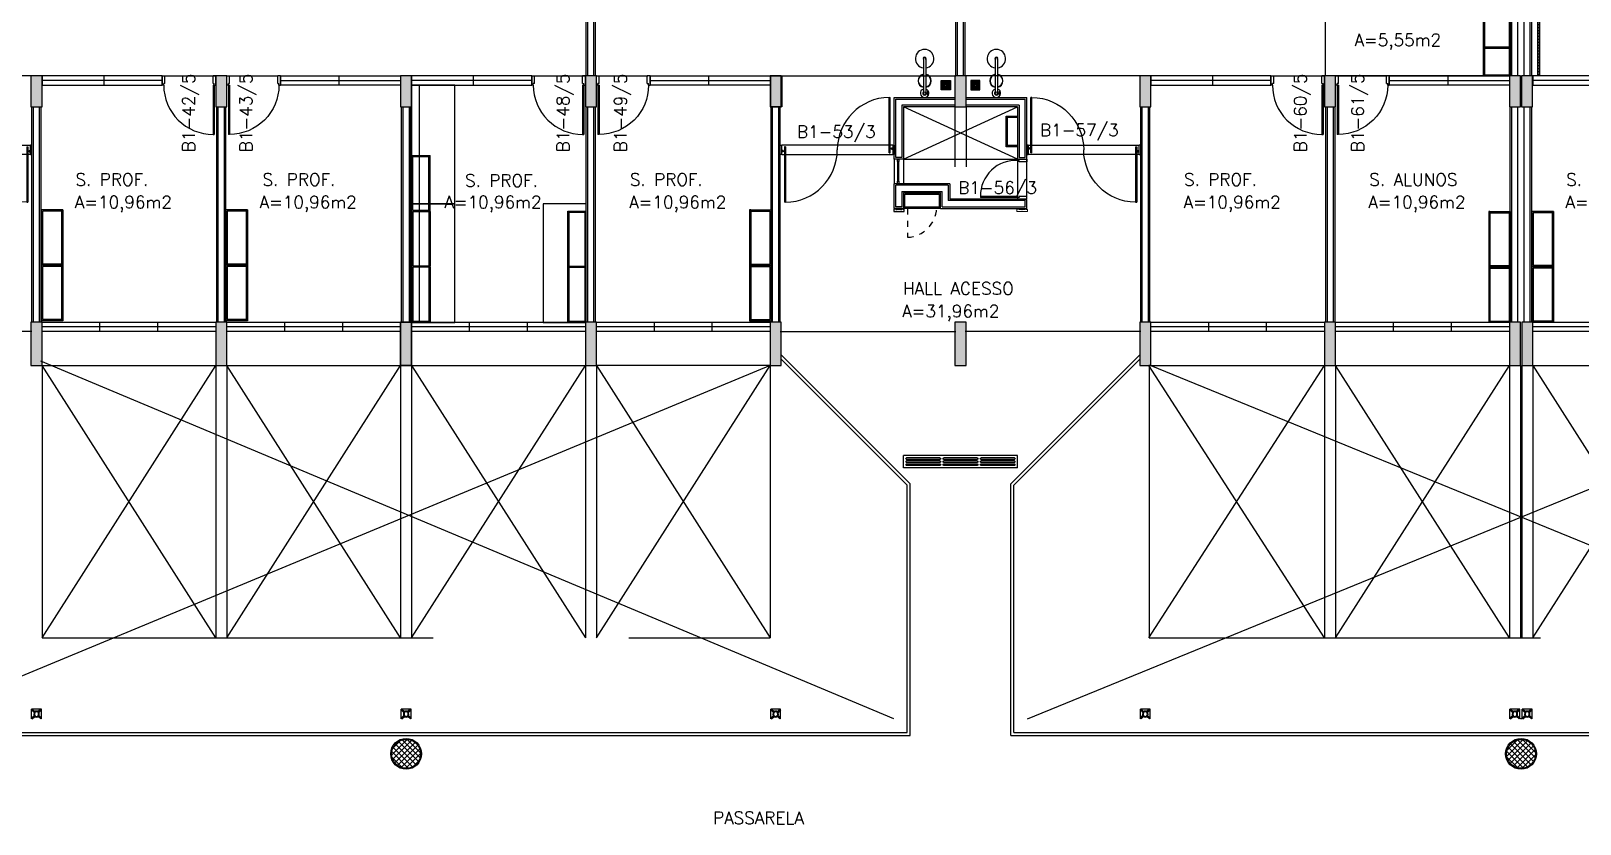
# Model space of a CAD drawing. Header units: inches. Extents: x -15 to 119, y -6 to 56.
# Drawn here: x 38.91 to 64.06, y 25.03 to 37.9 of the extents above; entities that cross this region are included whole.
import ezdxf

# ---------------------------------------------------------------- set-up
doc = ezdxf.new("R2010")
doc.units = ezdxf.units.IN
doc.header["$MEASUREMENT"] = 0
doc.header["$PDMODE"] = 1
doc.linetypes.add('HIDDEN', pattern=[9.525, 6.35, -3.175])
doc.linetypes.add('HIDDEN2', pattern=[4.7625, 3.175, -1.5875])
doc.layers.get('0').update_dxf_attribs({"linetype": 'CONTINUOUS'})
for name, color, linetype in [('A-WC', 2, 'CONTINUOUS'), ('ar-alv', 2, 'CONTINUOUS'), ('ar-armario180', 1, 'CONTINUOUS'), ('ar-armarioproj', 1, 'HIDDEN'), ('ar-castelo', 2, 'CONTINUOUS'), ('ar-corrimao', 2, 'CONTINUOUS'), ('ar-esq', 2, 'CONTINUOUS'), ('ar-estc', 3, 'CONTINUOUS'), ('ar-estc-b', 253, 'CONTINUOUS'), ('ar-grade-lab', 2, 'CONTINUOUS'), ('ar-grelha', 253, 'CONTINUOUS'), ('AR-LAY-OUT-EQUIPAMENTOS', 221, 'CONTINUOUS'), ('ar-porta', 1, 'CONTINUOUS'), ('ar-proj', 1, 'HIDDEN'), ('ar-ralo', 1, 'CONTINUOUS'), ('ar-reboco', 2, 'CONTINUOUS'), ('ar-shaft', 2, 'CONTINUOUS'), ('ar-tirante', 3, 'CONTINUOUS'), ('AR-VISTA', 2, 'CONTINUOUS'), ('ar-wc', 2, 'CONTINUOUS'), ('ar-xis', 1, 'CONTINUOUS'), ('armario piso-teto', 2, 'CONTINUOUS'), ('banc', 1, 'CONTINUOUS'), ('brs-proj', 1, 'HIDDEN'), ('cong', 7, 'CONTINUOUS'), ('DET-PIVO', 2, 'CONTINUOUS'), ('ENDEREÇO', 2, 'CONTINUOUS'), ('esq-01', 3, 'CONTINUOUS'), ('esq-02', 2, 'CONTINUOUS'), ('esq4', 1, 'CONTINUOUS'), ('estc-01', 3, 'CONTINUOUS'), ('h-estc', 8, 'CONTINUOUS'), ('lixeira', 1, 'CONTINUOUS'), ('proj', 1, 'HIDDEN'), ('PROJ-MARCO', 1, 'HIDDEN'), ('ptm', 2, 'CONTINUOUS'), ('ptm1', 1, 'CONTINUOUS'), ('ralo', 1, 'HIDDEN2'), ('shaft1', 2, 'CONTINUOUS')]:
    doc.layers.add(name, color=color, linetype=linetype)
doc.styles.add('UNB-100', font='simplex.shx', dxfattribs={"height": 0.2})

# ---------------------------------------------------------------- blocks, each defined once
blk = doc.blocks.new('plr01-01p')
at = {"layer": 'h-estc'}
blk.add_hatch(color=256, dxfattribs=at).paths.add_polyline_path([(0.09, 0.075), (-0.09, 0.075), (-0.09, -0.625), (0.09, -0.625)])
at = {"layer": 'cong'}
blk.add_point((0, 0), dxfattribs=at)
at = {"layer": 'estc-01'}
blk.add_lwpolyline([(-0.09, 0.075), (-0.09, -0.625), (0.09, -0.625), (0.09, 0.075)], close=True, dxfattribs=at)
blk = doc.blocks.new('plr02-01p')
at = {"layer": 'h-estc'}
blk.add_hatch(color=256, dxfattribs=at).paths.add_polyline_path([(0.09, 0.075), (-0.09, 0.075), (-0.09, -0.425), (0.09, -0.425)])
at = {"layer": 'estc-01'}
blk.add_lwpolyline([(-0.09, 0.075), (-0.09, -0.425), (0.09, -0.425), (0.09, 0.075)], close=True, dxfattribs=at)
blk = doc.blocks.new('esq15-01p')
at = {"layer": 'cong'}
blk.add_point((0, 0), dxfattribs=at)
at = {"layer": 'esq-01', "color": 1}
for p, q in [((2.91, 0), (0.09, 0)), ((1.03, -0.075), (1.03, 0.075)), ((1.97, -0.075), (1.97, 0.075))]:
    blk.add_line(p, q, dxfattribs=at)
at = {"layer": 'esq-02'}
blk.add_lwpolyline([(2.91, -0.075), (0.09, -0.075), (0.09, 0.075), (2.91, 0.075)], close=True, dxfattribs=at)
blk = doc.blocks.new('sh-01p')
at = {"layer": 'ar-alv'}
for p, q in [((-1.05, 0.05), (-0.09, 0.05)), ((-1.05, -0.9), (-1.05, 0.05)), ((0.09, 0.05), (1.05, 0.05)), ((1.05, -0.9), (1.05, 0.05)), ((-0.95, -0.05), (-0.95, -0.9)), ((-0.09, -0.05), (-0.95, -0.05)), ((0.95, -0.05), (0.09, -0.05)), ((0.95, -0.05), (0.95, -0.9)), ((-0.95, -0.9), (-1.05, -0.9)), ((0.95, -0.9), (1.05, -0.9)), ((-1.05, -1.7), (-1.05, -1.35)), ((-0.2, -1.35), (-1.05, -1.35)), ((-0.95, -1.45), (-0.3, -1.45)), ((-0.95, -1.45), (-0.95, -1.7)), ((-0.3, -1.7), (-0.3, -1.45)), ((-0.2, -1.35), (-0.2, -1.6)), ((-0.95, -1.7), (-1.05, -1.7)), ((-0.3, -1.7), (1.05, -1.7)), ((1.05, -1.6), (-0.2, -1.6)), ((1.05, -1.7), (1.05, -1.6))]:
    blk.add_line(p, q, dxfattribs=at)
at = {"layer": 'ar-proj'}
for p, q in [((0.925, -0.95), (0.925, -1.53)), ((1.075, -1.53), (1.075, -0.97))]:
    blk.add_line(p, q, dxfattribs=at)
at = {"layer": 'ar-proj', "ltscale": 0.01}
blk.add_line((-0.861, -1.725), (-0.861, -2.195), dxfattribs=at)
blk.add_arc((-0.882, -1.699), 0.496, 272.4338, 357.0427, dxfattribs=at)
at = {"layer": 'ar-reboco'}
for p, q in [((-1.075, 0.075), (-0.09, 0.075)), ((-1.075, -0.925), (-1.075, 0.075)), ((0.09, 0.075), (1.075, 0.075)), ((1.075, -0.925), (1.075, 0.075)), ((-0.09, -0.075), (-0.925, -0.075)), ((0.925, -0.075), (0.09, -0.075)), ((0.925, -0.075), (0.925, -0.925)), ((-0.925, -0.925), (-1.075, -0.925)), ((0.925, -0.925), (1.075, -0.925)), ((1.075, -1.575), (1.075, -0.925)), ((-1.075, -1.725), (-1.075, -1.325)), ((-0.175, -1.325), (-1.075, -1.325)), ((-0.925, -1.475), (-0.325, -1.475)), ((-0.925, -1.475), (-0.925, -1.725)), ((-0.325, -1.725), (-0.325, -1.475)), ((-0.175, -1.325), (-0.175, -1.575)), ((-0.925, -1.725), (-1.075, -1.725)), ((-0.325, -1.725), (1.075, -1.725)), ((1.075, -1.575), (-0.175, -1.575)), ((1.075, -1.725), (1.075, -1.588))]:
    blk.add_line(p, q, dxfattribs=at)
blk.add_lwpolyline([(-0.925, -0.075), (-0.925, -0.925)], dxfattribs=at)
at = {"layer": 'ar-xis'}
for p, q in [((-0.925, -0.925), (0.925, -0.075)), ((0.925, -0.925), (-0.925, -0.075))]:
    blk.add_line(p, q, dxfattribs=at)
at = {"layer": 'esq-01'}
for p, q in [((-1.05, -1.743), (-1.026, -1.743)), ((-0.975, -1.743), (-0.95, -1.743))]:
    blk.add_line(p, q, dxfattribs=at)
at = {"layer": 'esq-01', "lineweight": 15}
blk.add_line((-0.925, -1.714), (-0.925, -1.716), dxfattribs=at)
at = {"layer": 'esq-01', "flags": 128}
blk.add_lwpolyline([(-0.92, -1.778, 0.414214), (-0.915, -1.773), (-0.915, -1.743, 0.414214), (-0.92, -1.738), (-0.95, -1.738), (-0.95, -1.743), (-0.998, -1.743), (-0.998, -1.748), (-1.003, -1.748), (-1.003, -1.743), (-1.05, -1.743), (-1.05, -1.738), (-1.08, -1.738), (-1.08, -1.738, 0.414214), (-1.085, -1.743), (-1.085, -1.773, 0.414214), (-1.08, -1.778)], format="xyb", close=True, dxfattribs=at)
at = {"layer": 'esq-01', "lineweight": 15, "flags": 128}
for points in [[(-0.925, -1.655), (-0.925, -1.725), (-0.904, -1.725), (-0.904, -1.655)], [(-0.346, -1.655), (-0.346, -1.725), (-0.325, -1.725), (-0.325, -1.655)]]:
    blk.add_lwpolyline(points, close=True, dxfattribs=at)
blk.add_lwpolyline([(0.92, -1.778, -0.414214), (0.915, -1.773), (0.915, -1.743, -0.414214), (0.92, -1.738), (0.95, -1.738), (0.95, -1.743), (0.997, -1.743), (0.997, -1.748), (1.002, -1.748), (1.002, -1.743), (1.05, -1.743), (1.05, -1.738), (1.08, -1.738), (1.08, -1.738, -0.414214), (1.085, -1.743), (1.085, -1.773, -0.414214), (1.08, -1.778)], format="xyb", close=True, dxfattribs=at)
at = {"layer": 'esq4'}
for p, q in [((-1.075, -0.925), (-1.075, -1.325)), ((-0.925, -0.925), (-0.925, -1.325)), ((-0.95, -1.743), (-0.95, -1.725)), ((-0.925, -1.738), (-0.938, -1.738)), ((-0.936, -1.727), (-0.936, -1.736)), ((-0.936, -1.736), (-0.925, -1.736)), ((-0.925, -1.736), (-0.925, -1.738)), ((0.925, -1.736), (0.925, -1.738)), ((0.936, -1.736), (0.925, -1.736)), ((0.936, -1.727), (0.936, -1.736)), ((1.064, -1.727), (1.064, -1.736)), ((1.064, -1.736), (1.075, -1.736)), ((1.075, -1.736), (1.075, -1.738))]:
    blk.add_line(p, q, dxfattribs=at)
at = {"layer": 'esq4', "lineweight": 15, "ltscale": 0.0002}
for p, q in [((-1.025, -1.284), (-1.025, -0.961)), ((-1, -1.284), (-1, -0.961)), ((-0.863, -1.7), (-0.387, -1.7)), ((-0.863, -1.725), (-0.387, -1.725))]:
    blk.add_line(p, q, dxfattribs=at)
at = {"layer": 'esq4', "lineweight": 5}
for p, q in [((-0.925, -1.727), (-0.936, -1.727)), ((-0.925, -1.725), (-0.925, -1.727)), ((0.925, -1.725), (0.925, -1.727)), ((0.925, -1.727), (0.936, -1.727)), ((1.075, -1.727), (1.064, -1.727)), ((1.075, -1.725), (1.075, -1.727))]:
    blk.add_line(p, q, dxfattribs=at)
at = {"layer": 'esq4', "linetype": 'Continuous', "lineweight": 5}
for points in [[(-1.075, -1.738), (-1.05, -1.738), (-1.05, -1.725), (-1.075, -1.725), (-1.075, -1.727), (-1.064, -1.727), (-1.064, -1.736), (-1.075, -1.736)], [(1.075, -1.575), (1.062, -1.575), (1.062, -1.588), (1.075, -1.588), (1.075, -1.586), (1.064, -1.586), (1.064, -1.577), (1.075, -1.577)]]:
    blk.add_lwpolyline(points, close=True, dxfattribs=at)
at = {"layer": 'ptm'}
for p, q in [((0.925, -1.53), (0.325, -1.53)), ((0.325, -1.53), (0.325, -1.55)), ((0.925, -1.55), (0.325, -1.55)), ((0.925, -1.53), (0.925, -1.55))]:
    blk.add_line(p, q, dxfattribs=at)
for points in [[(0.925, -0.925), (1.075, -0.925), (1.075, -0.97), (0.95, -0.97), (0.95, -0.95), (0.925, -0.95), (0.925, -0.925)], [(0.925, -1.575), (1.075, -1.575), (1.075, -1.53), (0.95, -1.53), (0.95, -1.55), (0.925, -1.55), (0.925, -1.575)]]:
    blk.add_lwpolyline(points, dxfattribs=at)
at = {"layer": 'ptm1'}
blk.add_arc((0.894, -1.517), 0.569, 85.5635, 181.3143, dxfattribs=at)
at = {"layer": 'shaft1'}
for p, q in [((0.743, -0.724), (0.743, -0.226)), ((0.743, -0.226), (0.925, -0.226)), ((0.743, -0.247), (0.925, -0.247)), ((0.763, -0.705), (0.763, -0.247)), ((0.926, -0.705), (0.743, -0.705)), ((0.925, -0.726), (0.743, -0.726)), ((-1.012, -0.966), (-1.012, -1.284)), ((-0.925, -0.925), (0.925, -0.925)), ((-0.904, -1.658), (-0.904, -1.495)), ((-0.896, -1.495), (-0.346, -1.495)), ((-0.346, -1.495), (-0.346, -1.657)), ((-0.387, -1.712), (-0.863, -1.712))]:
    blk.add_line(p, q, dxfattribs=at)
for points in [[(-1.025, -0.925), (-1, -0.925), (-1, -0.966), (-1.025, -0.966)], [(-1.025, -1.284), (-1, -1.284), (-1, -1.325), (-1.025, -1.325)], [(-0.863, -1.7), (-0.863, -1.725), (-0.904, -1.725), (-0.904, -1.7)], [(-0.346, -1.7), (-0.346, -1.725), (-0.387, -1.725), (-0.387, -1.7)]]:
    blk.add_lwpolyline(points, close=True, dxfattribs=at)
blk = doc.blocks.new('pm-80-01p')
at = {"layer": 'cong'}
blk.add_point((0, 0), dxfattribs=at)
at = {"layer": 'ptm'}
for p, q in [((0.105, 0.075), (0.105, 0.875)), ((0.125, 0.875), (0.105, 0.875)), ((0.125, 0.075), (0.125, 0.875)), ((0.105, 0.075), (0.08, 0.075)), ((0.08, 0.075), (0.08, -0.075)), ((0.125, 0.075), (0.105, 0.075)), ((0.105, 0.075), (0.105, 0.05)), ((0.125, 0.05), (0.105, 0.05)), ((0.125, 0.05), (0.125, -0.075)), ((0.905, 0.05), (0.905, -0.075)), ((0.905, 0.05), (0.925, 0.05)), ((0.925, 0.075), (0.95, 0.075)), ((0.925, 0.075), (0.925, 0.05)), ((0.95, 0.075), (0.95, -0.075)), ((0.08, -0.075), (0.125, -0.075)), ((0.95, -0.075), (0.905, -0.075))]:
    blk.add_line(p, q, dxfattribs=at)
at = {"layer": 'ptm', "color": 1}
blk.add_arc((0.125, 0.075), 0.8, 360, 90, dxfattribs=at)
blk = doc.blocks.new('esq17-01p')
at = {"layer": 'cong'}
blk.add_point((-0.015, 0), dxfattribs=at)
at = {"layer": 'esq-01', "color": 1}
for p, q in [((2.025, 0), (0.075, 0)), ((1.075, 0.075), (1.075, -0.075))]:
    blk.add_line(p, q, dxfattribs=at)
at = {"layer": 'esq-01'}
blk.add_line((2.025, 0.075), (2.025, -0.075), dxfattribs=at)
at = {"layer": 'esq-02'}
blk.add_lwpolyline([(2.025, 0.075), (0.075, 0.075), (0.075, -0.075), (2.025, -0.075)], close=True, dxfattribs=at)
at = {"rotation": 180}
blk.add_blockref('pm-80-01p', (2.975, 0), dxfattribs=at)
blk = doc.blocks.new('pm-dp90-01p')
at = {"layer": 'cong'}
blk.add_point((0, 0), dxfattribs=at)
at = {"layer": 'DET-PIVO'}
for centre in [(-0.85, 0), (0.85, 0)]:
    blk.add_circle(centre, 0.005, dxfattribs=at)
at = {"layer": 'PROJ-MARCO', "linetype": 'Continuous'}
for p, q in [((0.9, 0.075), (-0.9, 0.075)), ((-0.9, -0.075), (0.9, -0.075))]:
    blk.add_line(p, q, dxfattribs=at)
at = {"layer": 'ptm'}
for p, q in [((0.84, -0.05), (0.84, 0.85)), ((0.84, 0.85), (0.86, 0.85)), ((0.86, -0.05), (0.86, 0.85)), ((-0.925, -0.075), (-0.925, 0.075)), ((-0.925, 0.075), (-0.9, 0.075)), ((-0.9, -0.075), (-0.9, 0.075)), ((-0.86, 0.05), (-0.86, -0.85)), ((-0.84, 0.05), (-0.86, 0.05)), ((-0.84, 0.05), (-0.84, -0.85)), ((0.88, 0.03), (0.9, 0.03)), ((0.88, 0.01), (0.88, 0.03)), ((0.88, 0.01), (0.9, 0.01)), ((0.9, 0.075), (0.925, 0.075)), ((0.9, 0.075), (0.9, -0.075)), ((0.925, 0.075), (0.925, -0.075)), ((-0.9, -0.075), (-0.925, -0.075)), ((-0.88, -0.01), (-0.9, -0.01)), ((-0.88, -0.03), (-0.9, -0.03)), ((-0.88, -0.01), (-0.88, -0.03)), ((0.84, -0.05), (0.86, -0.05)), ((0.925, -0.075), (0.9, -0.075)), ((-0.84, -0.85), (-0.86, -0.85))]:
    blk.add_line(p, q, dxfattribs=at)
at = {"layer": 'ptm', "color": 1}
for centre, start, end in [((0.85, 0), 90.6743, 180), ((-0.85, 0), 270.6743, 0)]:
    blk.add_arc(centre, 0.85, start, end, dxfattribs=at)
blk = doc.blocks.new('bnc-31p')
at = {"layer": 'banc'}
blk.add_lwpolyline([(-0.9625, 0), (0.9625, 0), (0.9625, 0.7), (-0.9625, 0.7)], close=True, dxfattribs=at)
at = {"layer": 'cong'}
blk.add_point((0, 0), dxfattribs=at)
blk = doc.blocks.new('mob-ar4')
at = {"layer": 'armario piso-teto'}
for p, q in [((-0.47, 0.3), (0.43, 0.3)), ((-0.47, 0.28), (-0.47, 0.3)), ((-0.47, 0.3), (-0.47, 0.28)), ((-0.47, 0.28), (-0.47, -0.05)), ((-0.45, 0.28), (-0.47, 0.28)), ((-0.46, 0.28), (0.41, 0.28)), ((-0.45, 0.28), (-0.45, -0.03)), ((-0.02, 0.3), (-0.02, 0.28)), ((0.41, 0.28), (0.41, -0.03)), ((0.41, 0.28), (0.43, 0.28)), ((0.43, 0.3), (0.43, 0.28)), ((0.43, 0.28), (0.43, -0.05)), ((-0.47, -0.05), (0.43, -0.05)), ((-0.45, -0.03), (0.41, -0.03))]:
    blk.add_line(p, q, dxfattribs=at)
at = {"layer": 'cong'}
blk.add_point((0, -0.05), dxfattribs=at)
blk = doc.blocks.new('mob-ar2')
at = {"layer": 'ar-armarioproj'}
for p, q in [((-0.9025, 0.3), (-0.9025, 0)), ((-0.0025, 0.3), (-0.9025, 0.3)), ((-0.8825, 0.28), (-0.9025, 0.28)), ((-0.01, 0.28), (-0.8925, 0.28)), ((-0.8825, 0.28), (-0.8825, 0.02)), ((-0.4525, 0.28), (-0.4525, 0.3)), ((-0.01, 0.28), (-0.01, 0.02)), ((-0.01, 0.28), (0.01, 0.28)), ((-0.0025, 0.28), (-0.0025, 0.3)), ((0.9025, 0.3), (0.0025, 0.3)), ((0.0025, 0.28), (0.0025, 0.3)), ((0.01, 0.28), (0.01, 0.02)), ((0.8925, 0.28), (0.01, 0.28)), ((0.4525, 0.28), (0.4525, 0.3)), ((0.8825, 0.28), (0.8825, 0.02)), ((0.8825, 0.28), (0.9025, 0.28)), ((0.9025, 0.28), (0.9025, 0.3)), ((0.9025, 0.28), (0.9025, 0)), ((-0.01, 0.02), (-0.8825, 0.02)), ((0.01, 0), (-0.01, 0)), ((0.8825, 0.02), (0.01, 0.02)), ((-0.01, 0), (-0.9025, 0)), ((0.8825, 0), (0.01, 0)), ((0.9025, 0), (0.8825, 0))]:
    blk.add_line(p, q, dxfattribs=at)
at = {"layer": 'cong'}
blk.add_point((0, 0), dxfattribs=at)
blk = doc.blocks.new('mob-ar3')
at = {"layer": 'ar-armarioproj'}
for p, q in [((-1.3825, 0), (-1.3825, 0.3)), ((-0.49, 0.3), (-1.3825, 0.3)), ((-1.3825, 0.28), (-1.3825, 0.3)), ((-1.3825, 0.28), (-1.3825, 0.3)), ((-0.48, 0.28), (-1.3825, 0.28)), ((-1.3625, 0.02), (-1.3625, 0.28)), ((-0.9325, 0.28), (-0.9325, 0.3)), ((-0.49, 0.3), (-0.4825, 0.3)), ((-0.49, 0.28), (-0.49, 0.02)), ((-0.4825, 0.28), (-0.4825, 0.3)), ((0.425, 0.28), (-0.48, 0.28)), ((-0.4775, 0.3), (-0.47, 0.3)), ((-0.4775, 0.28), (-0.4775, 0.3)), ((0.415, 0.3), (-0.47, 0.3)), ((-0.47, 0.28), (-0.47, 0.02)), ((-0.0275, 0.28), (-0.0275, 0.3)), ((0.415, 0.3), (0.4225, 0.3)), ((0.415, 0.02), (0.415, 0.28)), ((0.4225, 0.28), (0.4225, 0.3)), ((0.425, 0.28), (1.3275, 0.28)), ((0.4275, 0.28), (0.4275, 0.3)), ((0.4275, 0.3), (0.435, 0.3)), ((0.435, 0.3), (1.3075, 0.3)), ((0.435, 0.02), (0.435, 0.28)), ((0.8775, 0.28), (0.8775, 0.3)), ((1.3075, 0.3), (1.3275, 0.3)), ((1.3075, 0.02), (1.3075, 0.28)), ((1.3275, 0), (1.3275, 0.3)), ((-0.49, 0.02), (-1.3625, 0.02)), ((0.415, 0.02), (-0.47, 0.02)), ((0.435, 0.02), (1.3075, 0.02)), ((1.3275, 0), (-1.3825, 0))]:
    blk.add_line(p, q, dxfattribs=at)
at = {"layer": 'cong'}
blk.add_point((-0.025, 0), dxfattribs=at)
blk = doc.blocks.new('mob-ar5')
at = {"layer": 'armario piso-teto'}
for p, q in [((-0.48, 0.44), (0.44, 0.44)), ((-0.48, 0.42), (-0.48, 0.44)), ((-0.48, 0.44), (-0.48, 0.42)), ((-0.48, 0.42), (-0.48, 0)), ((-0.46, 0.42), (-0.48, 0.42)), ((-0.47, 0.42), (-0.03, 0.42)), ((-0.46, 0.42), (-0.46, 0.02)), ((-0.03, 0.44), (-0.03, 0.02)), ((-0.03, 0.44), (-0.03, 0.42)), ((-0.01, 0.44), (-0.01, 0.42)), ((-0.01, 0.44), (-0.01, 0.02)), ((-0.01, 0.42), (0.42, 0.42)), ((0.42, 0.42), (0.42, 0.02)), ((0.42, 0.42), (0.44, 0.42)), ((0.44, 0.44), (0.44, 0)), ((-0.48, 0), (0.44, 0)), ((-0.46, 0.02), (-0.03, 0.02)), ((-0.01, 0.02), (0.42, 0.02))]:
    blk.add_line(p, q, dxfattribs=at)
at = {"layer": 'cong'}
blk.add_point((0, 0), dxfattribs=at)
blk = doc.blocks.new('ralo-15cm')
at = {"layer": 'ralo'}
h = blk.add_hatch(dxfattribs=at)
h.set_pattern_fill('DOTS', color=256, scale=0.005, style=0)
h.set_pattern_definition([(0, (-210.436618, -163.386024), (0.00396875, 0.0079375), [0, -0.0079375])])
h.paths.add_polyline_path([(0.07, 0.064, 0.109147), (0.065, 0.07), (0.044, 0.07, 0.234403), (0.037, 0.056, 0.031938), (0.037, 0.054, -0.085518), (0.053, 0.038, 0.304982), (0.07, 0.048)])
h.paths.add_polyline_path([(-0.047, 0.07), (-0.065, 0.07, 0.101422), (-0.07, 0.065), (-0.07, 0.047, 0.322568), (-0.052, 0.04, -0.06492), (-0.04, 0.051, 0.065904), (-0.039, 0.056, 0.253091)])
h.paths.add_polyline_path([(-0.054, -0.037, 0.248259), (-0.07, -0.043), (-0.07, -0.068, 0.039546), (-0.068, -0.07), (-0.044, -0.07, 0.224729), (-0.037, -0.055, 0.030017), (-0.037, -0.053, -0.089405)])
h.paths.add_polyline_path([(0.07, -0.042, 0.270307), (0.052, -0.039, -0.063767), (0.041, -0.051, 0.073161), (0.04, -0.056, 0.228135), (0.047, -0.07), (0.069, -0.07, 0.013274), (0.07, -0.069)])
at = {"layer": 'cong'}
blk.add_point((0, 0), dxfattribs=at)
at = {"layer": 'ralo'}
for p, q in [((-0.062, 0.002), (-0.065, 0.002)), ((-0.047, 0.002), (-0.059, 0.002)), ((-0.055, 0.029), (-0.058, 0.03)), ((-0.052, 0.033), (-0.055, 0.035)), ((-0.042, 0.021), (-0.053, 0.027)), ((-0.039, 0.026), (-0.05, 0.032)), ((-0.027, 0.002), (-0.044, 0.002)), ((-0.024, 0.011), (-0.04, 0.02)), ((-0.022, 0.015), (-0.037, 0.024)), ((-0.033, 0.052), (-0.035, 0.055)), ((-0.015, 0.022), (-0.032, 0.05)), ((-0.029, 0.055), (-0.03, 0.058)), ((-0.011, 0.024), (-0.027, 0.053)), ((-0.009, 0.002), (-0.024, 0.002)), ((-0.009, 0.002), (-0.022, 0.01)), ((-0.007, 0.007), (-0.02, 0.014)), ((-0.007, 0.007), (-0.014, 0.02)), ((-0.003, 0.009), (-0.01, 0.022)), ((-0.003, 0.062), (-0.003, 0.065)), ((-0.003, 0.027), (-0.003, 0.059)), ((-0.003, 0.009), (-0.003, 0.024)), ((0.002, 0.062), (0.002, 0.065)), ((0.002, 0.027), (0.002, 0.059)), ((0.002, 0.009), (0.002, 0.024)), ((0.002, 0.009), (0.01, 0.022)), ((0.007, 0.007), (0.014, 0.02)), ((0.007, 0.007), (0.02, 0.014)), ((0.009, 0.002), (0.022, 0.01)), ((0.009, 0.002), (0.024, 0.002)), ((0.011, 0.024), (0.027, 0.053)), ((0.015, 0.022), (0.032, 0.05)), ((0.022, 0.015), (0.05, 0.032)), ((0.024, 0.011), (0.053, 0.027)), ((0.027, 0.002), (0.044, 0.002)), ((0.029, 0.055), (0.03, 0.058)), ((0.033, 0.052), (0.035, 0.055)), ((0.047, 0.002), (0.059, 0.002)), ((0.052, 0.033), (0.055, 0.035)), ((0.055, 0.029), (0.058, 0.03)), ((0.062, 0.002), (0.065, 0.002)), ((-0.062, -0.003), (-0.065, -0.003)), ((-0.047, -0.003), (-0.059, -0.003)), ((-0.055, -0.029), (-0.058, -0.03)), ((-0.052, -0.033), (-0.055, -0.035)), ((-0.042, -0.021), (-0.053, -0.027)), ((-0.039, -0.026), (-0.05, -0.032)), ((-0.027, -0.003), (-0.044, -0.003)), ((-0.024, -0.011), (-0.04, -0.02)), ((-0.022, -0.015), (-0.037, -0.024)), ((-0.033, -0.052), (-0.035, -0.055)), ((-0.026, -0.039), (-0.032, -0.05)), ((-0.029, -0.055), (-0.03, -0.058)), ((-0.021, -0.042), (-0.027, -0.053)), ((-0.009, -0.003), (-0.024, -0.003)), ((-0.015, -0.022), (-0.024, -0.037)), ((-0.009, -0.003), (-0.022, -0.01)), ((-0.007, -0.007), (-0.02, -0.014)), ((-0.011, -0.024), (-0.02, -0.04)), ((-0.007, -0.007), (-0.014, -0.02)), ((-0.003, -0.009), (-0.01, -0.022)), ((-0.003, -0.009), (-0.003, -0.024)), ((-0.003, -0.027), (-0.003, -0.044)), ((-0.003, -0.047), (-0.003, -0.059)), ((-0.003, -0.062), (-0.003, -0.065)), ((0.002, -0.009), (0.002, -0.024)), ((0.002, -0.009), (0.01, -0.022)), ((0.002, -0.027), (0.002, -0.044)), ((0.002, -0.047), (0.002, -0.059)), ((0.002, -0.062), (0.002, -0.065)), ((0.007, -0.007), (0.02, -0.014)), ((0.007, -0.007), (0.014, -0.02)), ((0.009, -0.003), (0.024, -0.003)), ((0.009, -0.003), (0.022, -0.01)), ((0.011, -0.024), (0.02, -0.04)), ((0.015, -0.022), (0.024, -0.037)), ((0.021, -0.042), (0.027, -0.053)), ((0.022, -0.015), (0.037, -0.024)), ((0.024, -0.011), (0.04, -0.02)), ((0.026, -0.039), (0.032, -0.05)), ((0.027, -0.003), (0.044, -0.003)), ((0.029, -0.055), (0.03, -0.058)), ((0.033, -0.052), (0.035, -0.055)), ((0.039, -0.026), (0.05, -0.032)), ((0.042, -0.021), (0.053, -0.027)), ((0.047, -0.003), (0.059, -0.003)), ((0.052, -0.033), (0.055, -0.035)), ((0.055, -0.029), (0.058, -0.03)), ((0.062, -0.003), (0.065, -0.003))]:
    blk.add_line(p, q, dxfattribs=at)
for points in [[(-0.075, -0.075), (0.075, -0.075), (0.075, 0.075), (-0.075, 0.075)], [(-0.07, -0.07), (0.07, -0.07), (0.07, 0.07), (-0.07, 0.07)]]:
    blk.add_lwpolyline(points, close=True, dxfattribs=at)
blk.add_circle((0, 0), 0.065, dxfattribs=at)
for radius, start, end in [(0.0617, 152.3206, 177.6794), (0.0592, 152.4186, 177.5814), (0.0617, 122.3206, 147.6794), (0.0592, 122.4186, 147.5814), (0.0468, 153.0651, 176.9349), (0.0443, 153.2384, 176.7616), (0.0468, 123.0651, 146.9349), (0.0443, 123.2384, 146.7616), (0.0617, 92.3206, 117.6794), (0.0592, 92.4186, 117.5814), (0.0268, 155.3615, 174.6385), (0.0243, 155.916, 174.084), (0.0268, 125.3615, 144.6385), (0.0468, 93.0651, 116.9349), (0.0443, 93.2384, 116.7616), (0.0243, 125.916, 144.084), (0.0268, 95.3615, 114.6385), (0.0243, 95.916, 114.084), (0.0617, 62.3206, 87.6794), (0.0592, 62.4186, 87.5814), (0.0468, 63.0651, 86.9349), (0.0443, 63.2384, 86.7616), (0.0268, 65.3615, 84.6385), (0.0243, 65.916, 84.084), (0.0243, 35.916, 54.084), (0.0268, 35.3615, 54.6385), (0.0243, 5.916, 24.084), (0.0443, 33.2384, 56.7616), (0.0268, 5.3615, 24.6385), (0.0468, 33.0651, 56.9349), (0.0592, 32.4186, 57.5814), (0.0617, 32.3206, 57.6794), (0.0443, 3.2384, 26.7616), (0.0468, 3.0651, 26.9349), (0.0592, 2.4186, 27.5814), (0.0617, 2.3206, 27.6794), (0.0617, 182.3206, 207.6794), (0.0592, 182.4186, 207.5814), (0.0617, 212.3206, 237.6794), (0.0592, 212.4186, 237.5814), (0.0468, 183.0651, 206.9349), (0.0443, 183.2384, 206.7616), (0.0468, 213.0651, 236.9349), (0.0443, 213.2384, 236.7616), (0.0617, 242.3206, 267.6794), (0.0268, 185.3615, 204.6385), (0.0592, 242.4186, 267.5814), (0.0243, 185.916, 204.084), (0.0268, 215.3615, 234.6385), (0.0468, 243.0651, 266.9349), (0.0243, 215.916, 234.084), (0.0443, 243.2384, 266.7616), (0.0268, 245.3615, 264.6385), (0.0243, 245.916, 264.084), (0.0243, 275.916, 294.084), (0.0268, 275.3615, 294.6385), (0.0443, 273.2384, 296.7616), (0.0468, 273.0651, 296.9349), (0.0592, 272.4186, 297.5814), (0.0617, 272.3206, 297.6794), (0.0243, 305.916, 324.084), (0.0268, 305.3615, 324.6385), (0.0243, 335.916, 354.084), (0.0268, 335.3615, 354.6385), (0.0443, 303.2384, 326.7616), (0.0468, 303.0651, 326.9349), (0.0592, 302.4186, 327.5814), (0.0617, 302.3206, 327.6794), (0.0443, 333.2384, 356.7616), (0.0468, 333.0651, 356.9349), (0.0592, 332.4186, 357.5814), (0.0617, 332.3206, 357.6794)]:
    blk.add_arc((0, 0), radius, start, end, dxfattribs=at)
blk = doc.blocks.new('GRELHA-PLANTA')
at = {"layer": 'ar-grelha', "color": 1}
for p, q in [((1.85, 0.2), (0, 0.2)), ((0, 0.2), (0, 0)), ((1.85, 0), (0, 0)), ((0.591, 0.163), (0.05, 0.163)), ((0.591, 0.138), (0.05, 0.138)), ((0.591, 0.112), (0.05, 0.112)), ((0.591, 0.087), (0.05, 0.087)), ((0.591, 0.062), (0.05, 0.062)), ((0.591, 0.037), (0.05, 0.037)), ((1.196, 0.163), (0.654, 0.163)), ((1.196, 0.138), (0.654, 0.138)), ((1.196, 0.112), (0.654, 0.112)), ((1.196, 0.087), (0.654, 0.087)), ((1.196, 0.062), (0.654, 0.062)), ((1.196, 0.037), (0.654, 0.037)), ((1.8, 0.163), (1.258, 0.163)), ((1.8, 0.138), (1.258, 0.138)), ((1.8, 0.112), (1.258, 0.112)), ((1.8, 0.087), (1.258, 0.087)), ((1.8, 0.062), (1.258, 0.062)), ((1.8, 0.037), (1.258, 0.037)), ((1.85, 0.2), (1.85, 0))]:
    blk.add_line(p, q, dxfattribs=at)
for centre, start, end in [((0.05, 0.15), 90, 270), ((0.05, 0.1), 90, 270), ((0.05, 0.05), 90, 270), ((0.591, 0.15), 270, 90), ((0.591, 0.1), 270, 90), ((0.591, 0.05), 270, 90), ((0.654, 0.15), 90, 270), ((0.654, 0.1), 90, 270), ((0.654, 0.05), 90, 270), ((1.196, 0.15), 270, 90), ((1.196, 0.1), 270, 90), ((1.196, 0.05), 270, 90), ((1.258, 0.15), 90, 270), ((1.258, 0.1), 90, 270), ((1.258, 0.05), 90, 270), ((1.8, 0.15), 270, 90), ((1.8, 0.1), 270, 90), ((1.8, 0.05), 270, 90)]:
    blk.add_arc(centre, 0.0125, start, end, dxfattribs=at)
blk = doc.blocks.new('BOX')
at = {"color": 2}
for p, q in [((-0.057, -0.14), (-0.057, -0.2)), ((-0.053, -0.14), (-0.053, -0.2)), ((-0.03, -0.165), (-0.053, -0.165)), ((-0.03, -0.175), (-0.053, -0.175))]:
    blk.add_line(p, q, dxfattribs=at)
at = {"color": 3}
for p, q in [((-0.02, -0.73), (-0.02, -0.192)), ((0.02, -0.73), (0.02, -0.192))]:
    blk.add_line(p, q, dxfattribs=at)
at = {"color": 2}
blk.add_circle((0, -0.17), 0.02, dxfattribs=at)
at = {"color": 1}
for centre, radius, start, end in [((0, -0.17), 0.0699, 286.6348, 253.3652), ((0, -0.371), 0.107, 100.7532, 259.2468), ((0, -0.371), 0.103, 100.7532, 259.2468), ((0, -0.371), 0.103, 280.7532, 79.2468), ((0, -0.371), 0.107, 280.7532, 79.2468)]:
    blk.add_arc(centre, radius, start, end, dxfattribs=at)
at = {"color": 2}
for centre, radius, start, end in [((-0.055, -0.14), 0.002, 0, 180), ((-0.055, -0.2), 0.002, 180, 0), ((0, -0.73), 0.15, 97.6623, 82.3377), ((0, -0.73), 0.025, 143.1301, 36.8699), ((0, -0.73), 0.02, 180, 0)]:
    blk.add_arc(centre, radius, start, end, dxfattribs=at)
at = {"color": 3}
blk.add_arc((0, -0.17), 0.03, 311.8103, 228.1897, dxfattribs=at)
blk = doc.blocks.new('chuvemerg-p')
at = {"layer": 'A-WC', "xscale": 4.000000000000012, "yscale": 4.000000000000012, "zscale": 4.000000000000012, "rotation": 315.0000000000003}
blk.add_blockref('BOX', (0, 0), dxfattribs=at)
blk = doc.blocks.new('chuveiro-emerg')
at = {"layer": 'AR-LAY-OUT-EQUIPAMENTOS', "xscale": 0.250000000000002, "yscale": 0.250000000000002, "zscale": 0.250000000000002, "rotation": 134.9999999999999}
blk.add_blockref('chuvemerg-p', (-0.1, -0.0075), dxfattribs=at)

msp = doc.modelspace()

# ---------------------------------------------------------------- hatches: boundary and pattern name
at = {"layer": 'ar-grade-lab'}
h = msp.add_hatch(dxfattribs=at)
h.set_pattern_fill('LINE', color=256, scale=0.015, style=0)
h.set_pattern_definition([(0, (75.11, 47.725), (0, 0.047625), [])])
h.paths.add_polyline_path([(63.405, 39.1), (63.375, 39.1), (63.375, 38.1), (63.405, 38.1)])
h.paths.add_polyline_path([(63.405, 38.1), (63.375, 38.1), (63.375, 37.175), (63.405, 37.175)])
h.paths.add_polyline_path([(63.289, 38.248), (64.046, 38.248), (64.046, 38.548), (63.289, 38.548)], flags=9)
at = {"layer": 'lixeira'}
h = msp.add_hatch(dxfattribs=at)
h.set_pattern_fill('ANSI37', color=8, scale=0.02, style=0)
h.set_pattern_definition([(315, (43.49, 49.125), (-0.04490128, -0.04490128), []), (225, (43.49, 49.125), (-0.04490128, 0.04490128), [])])
h.paths.add_polyline_path([(45, 25.934), (45, 26.404, -0.414214), (45.235, 26.169, -0.414214)])
h.paths.add_polyline_path([(45, 25.934, -0.414214), (44.765, 26.169, -0.414214), (45, 26.404)])
h = msp.add_hatch(dxfattribs=at)
h.set_pattern_fill('ANSI37', color=8, scale=0.02, style=0)
h.set_pattern_definition([(45, (74.67, 1.745), (-0.04490128, 0.04490128), []), (135, (74.67, 1.745), (-0.04490128, -0.04490128), [])])
h.paths.add_polyline_path([(63.1, 25.934), (63.1, 26.404, -0.414214), (63.335, 26.169, -0.414214)])
h.paths.add_polyline_path([(63.1, 25.934, -0.414214), (62.865, 26.169, -0.414214), (63.1, 26.404)])

# ---------------------------------------------------------------- linework, layer by layer
msp.add_line((63.11, 26.735), (63.09, 26.735))
at = {"layer": 'ar-alv'}
for p, q in [((47.95, 37.171), (47.95, 47.025)), ((48.05, 37.171), (48.05, 47.025)), ((53.95, 37.175), (53.95, 47.025)), ((54.05, 37.175), (54.05, 47.025)), ((63.05, 37.175), (63.05, 47.025)), ((63.15, 37.175), (63.15, 47.025)), ((63.25, 37.175), (63.25, 47.025)), ((62.95, 37.175), (62.95, 39.05)), ((38.95, 33.175), (38.95, 36.675)), ((39.05, 33.175), (39.05, 36.675)), ((41.95, 33.175), (41.95, 36.675)), ((42.05, 33.175), (42.05, 36.675)), ((44.947, 36.675), (44.947, 33.175)), ((45.047, 36.675), (45.047, 33.175)), ((47.95, 33.175), (47.95, 36.675)), ((48.05, 33.175), (48.05, 36.675)), ((50.95, 33.175), (50.95, 36.675)), ((51.05, 33.175), (51.05, 36.675)), ((56.95, 33.175), (56.95, 36.675)), ((57.05, 33.175), (57.05, 36.675)), ((59.95, 36.675), (59.95, 33.175)), ((60.05, 36.675), (60.05, 33.175)), ((62.95, 33.175), (62.95, 36.675)), ((63.05, 33.175), (63.05, 36.675)), ((63.15, 33.175), (63.15, 36.675)), ((63.25, 33.175), (63.25, 36.675))]:
    msp.add_line(p, q, dxfattribs=at)
at = {"layer": 'ar-castelo'}
for points in [[(63.375, 37.175), (63.275, 37.175), (63.275, 40.025), (63.375, 40.025)], [(45.09, 37.025), (45.21, 37.025), (45.21, 33.175), (45.09, 33.175)]]:
    msp.add_lwpolyline(points, close=True, dxfattribs=at)
at = {"layer": 'ar-corrimao'}
for p, q in [((53.185, 30.552), (51.09, 32.647)), ((53.135, 30.531), (51.09, 32.576)), ((54.815, 30.552), (56.91, 32.647)), ((54.865, 30.531), (56.91, 32.576)), ((53.135, 26.515), (53.135, 30.531)), ((53.185, 26.465), (53.185, 30.552)), ((54.815, 26.465), (54.815, 30.552)), ((54.865, 26.515), (54.865, 30.531)), ((36.815, 26.465), (53.185, 26.465)), ((36.865, 26.515), (53.135, 26.515)), ((54.815, 26.465), (71.385, 26.465)), ((54.865, 26.515), (71.335, 26.515))]:
    msp.add_line(p, q, dxfattribs=at)
at = {"layer": 'ar-estc-b'}
for p, q in [((53.91, 36.675), (53.91, 35.7)), ((54.09, 36.675), (54.09, 35.7))]:
    msp.add_line(p, q, dxfattribs=at)
at = {"layer": 'ar-grade-lab'}
for p, q in [((63.375, 37.175), (63.375, 40.025)), ((63.405, 37.175), (63.405, 40.025))]:
    msp.add_line(p, q, dxfattribs=at)
at = {"layer": 'ar-proj', "ltscale": 0.65}
for p, q in [((38.925, 37.175), (36.075, 37.175)), ((51.075, 37.175), (53.925, 37.175)), ((56.925, 37.175), (54.075, 37.175)), ((38.925, 33.025), (36.075, 33.025)), ((51.075, 33.025), (53.925, 33.025)), ((56.925, 33.025), (54.075, 33.025))]:
    msp.add_line(p, q, dxfattribs=at)
at = {"layer": 'ar-proj'}
for p, q in [((41.075, 37.175), (41.91, 37.175)), ((42.09, 37.175), (42.925, 37.175)), ((47.075, 37.175), (47.91, 37.175)), ((48.09, 37.175), (48.925, 37.175)), ((59.075, 37.175), (59.91, 37.175)), ((60.09, 37.175), (60.925, 37.175)), ((39.09, 32.475), (39.09, 28.05)), ((39.09, 32.475), (41.91, 32.475)), ((41.91, 32.475), (41.91, 28.05)), ((42.09, 32.475), (42.09, 28.05)), ((42.09, 32.475), (44.91, 32.475)), ((44.91, 32.475), (44.91, 28.05)), ((45.09, 32.475), (45.09, 28.05)), ((45.09, 32.475), (47.91, 32.475)), ((47.91, 32.475), (47.91, 28.05)), ((48.09, 32.475), (48.09, 28.05)), ((50.91, 32.475), (48.09, 32.475)), ((50.91, 32.475), (50.91, 28.05)), ((57.065, 32.482), (57.065, 28.05)), ((57.09, 32.475), (59.91, 32.475)), ((59.91, 32.475), (59.91, 28.05)), ((60.09, 32.475), (60.09, 28.05)), ((60.09, 32.475), (62.91, 32.475)), ((62.91, 32.475), (62.91, 28.05)), ((63.09, 32.475), (63.09, 28.05)), ((63.11, 32.475), (63.11, 28.05)), ((63.29, 32.475), (63.29, 28.05)), ((63.29, 32.475), (66.11, 32.475)), ((39.09, 28.05), (50.91, 28.05)), ((57.065, 28.05), (69.11, 28.05))]:
    msp.add_line(p, q, dxfattribs=at)
at = {"layer": 'ar-reboco'}
for p, q in [((47.925, 37.171), (47.925, 47.025)), ((48.075, 37.171), (48.075, 47.025)), ((53.925, 37.175), (53.925, 47.025)), ((54.075, 37.175), (54.075, 47.025)), ((63.275, 37.171), (63.275, 47.025)), ((62.925, 37.175), (62.925, 39.025)), ((38.925, 33.175), (38.925, 36.675)), ((39.075, 33.175), (39.075, 36.675)), ((41.925, 33.175), (41.925, 36.675)), ((42.075, 33.175), (42.075, 36.675)), ((44.922, 36.675), (44.922, 33.175)), ((45.072, 36.675), (45.072, 33.175)), ((47.925, 33.175), (47.925, 36.675)), ((48.075, 33.175), (48.075, 36.675)), ((50.925, 33.175), (50.925, 36.675)), ((51.075, 33.175), (51.075, 36.675)), ((56.925, 33.175), (56.925, 36.675)), ((57.075, 33.175), (57.075, 36.675)), ((59.925, 36.675), (59.925, 33.175)), ((60.075, 36.675), (60.075, 33.175)), ((62.925, 33.175), (62.925, 36.675)), ((63.275, 33.175), (63.275, 36.675))]:
    msp.add_line(p, q, dxfattribs=at)
at = {"layer": 'ar-tirante'}
for p, q in [((38.931, 26.895), (38.92, 26.884)), ((38.92, 26.884), (38.962, 26.841)), ((38.92, 26.746), (38.962, 26.789)), ((38.931, 26.735), (38.92, 26.746)), ((38.931, 26.895), (38.973, 26.854)), ((38.931, 26.735), (38.973, 26.776)), ((39.069, 26.895), (39.027, 26.854)), ((39.069, 26.735), (39.027, 26.776)), ((39.08, 26.884), (39.038, 26.841)), ((39.08, 26.746), (39.038, 26.789)), ((39.069, 26.895), (39.08, 26.884)), ((39.069, 26.735), (39.08, 26.746)), ((44.931, 26.895), (44.92, 26.884)), ((44.92, 26.884), (44.962, 26.841)), ((44.92, 26.746), (44.962, 26.789)), ((44.931, 26.735), (44.92, 26.746)), ((44.931, 26.895), (44.973, 26.854)), ((44.931, 26.735), (44.973, 26.776)), ((45.069, 26.895), (45.027, 26.854)), ((45.069, 26.735), (45.027, 26.776)), ((45.08, 26.884), (45.038, 26.841)), ((45.08, 26.746), (45.038, 26.789)), ((45.069, 26.895), (45.08, 26.884)), ((45.069, 26.735), (45.08, 26.746)), ((50.931, 26.895), (50.92, 26.884)), ((50.92, 26.884), (50.962, 26.841)), ((50.92, 26.746), (50.962, 26.789)), ((50.931, 26.735), (50.92, 26.746)), ((50.931, 26.895), (50.973, 26.854)), ((50.931, 26.735), (50.973, 26.776)), ((51.069, 26.895), (51.027, 26.854)), ((51.069, 26.735), (51.027, 26.776)), ((51.08, 26.884), (51.038, 26.841)), ((51.08, 26.746), (51.038, 26.789)), ((51.069, 26.895), (51.08, 26.884)), ((51.069, 26.735), (51.08, 26.746)), ((56.931, 26.895), (56.92, 26.884)), ((56.92, 26.884), (56.962, 26.841)), ((56.92, 26.746), (56.962, 26.789)), ((56.931, 26.735), (56.92, 26.746)), ((56.931, 26.895), (56.973, 26.854)), ((56.931, 26.735), (56.973, 26.776)), ((57.069, 26.895), (57.027, 26.854)), ((57.069, 26.735), (57.027, 26.776)), ((57.08, 26.884), (57.038, 26.841)), ((57.08, 26.746), (57.038, 26.789)), ((57.069, 26.895), (57.08, 26.884)), ((57.069, 26.735), (57.08, 26.746)), ((62.931, 26.895), (62.92, 26.884)), ((62.92, 26.884), (62.962, 26.841)), ((62.92, 26.746), (62.962, 26.789)), ((62.931, 26.735), (62.92, 26.746)), ((62.931, 26.895), (62.973, 26.854)), ((62.931, 26.735), (62.973, 26.776)), ((63.069, 26.895), (63.027, 26.854)), ((63.069, 26.735), (63.027, 26.776)), ((63.08, 26.884), (63.038, 26.841)), ((63.08, 26.746), (63.038, 26.789)), ((63.069, 26.895), (63.08, 26.884)), ((63.069, 26.735), (63.08, 26.746)), ((63.131, 26.895), (63.12, 26.884)), ((63.12, 26.884), (63.162, 26.841)), ((63.12, 26.746), (63.162, 26.789)), ((63.131, 26.735), (63.12, 26.746)), ((63.131, 26.895), (63.173, 26.854)), ((63.131, 26.735), (63.173, 26.776)), ((63.269, 26.895), (63.227, 26.854)), ((63.269, 26.735), (63.227, 26.776)), ((63.28, 26.884), (63.238, 26.841)), ((63.28, 26.746), (63.238, 26.789)), ((63.269, 26.895), (63.28, 26.884)), ((63.269, 26.735), (63.28, 26.746))]:
    msp.add_line(p, q, dxfattribs=at)
at = {"layer": 'ar-tirante', "extrusion": (0, 0, -1)}
for centre in [(39, 26.815), (45, 26.815), (51, 26.815), (57, 26.815), (63, 26.815), (63.2, 26.815)]:
    msp.add_ellipse(centre, major_axis=(0, 0.0488), ratio=0.910693, start_param=-3.141592653589793, end_param=3.141592653589793, dxfattribs=at)
at = {"layer": 'ar-tirante'}
for points in [[(39, 26.776), (38.989, 26.776), (38.978, 26.782), (38.962, 26.809), (38.965, 26.834), (38.992, 26.857), (39.013, 26.856), (39.037, 26.828), (39.037, 26.803), (39.019, 26.781), (39.009, 26.776), (39, 26.776)], [(45, 26.776), (44.989, 26.776), (44.978, 26.782), (44.962, 26.809), (44.965, 26.834), (44.992, 26.857), (45.013, 26.856), (45.037, 26.828), (45.037, 26.803), (45.019, 26.781), (45.009, 26.776), (45, 26.776)], [(51, 26.776), (50.989, 26.776), (50.978, 26.782), (50.962, 26.809), (50.965, 26.834), (50.992, 26.857), (51.013, 26.856), (51.037, 26.828), (51.037, 26.803), (51.019, 26.781), (51.009, 26.776), (51, 26.776)], [(57, 26.776), (56.989, 26.776), (56.978, 26.782), (56.962, 26.809), (56.965, 26.834), (56.992, 26.857), (57.013, 26.856), (57.037, 26.828), (57.037, 26.803), (57.019, 26.781), (57.009, 26.776), (57, 26.776)], [(63, 26.776), (62.989, 26.776), (62.978, 26.782), (62.962, 26.809), (62.965, 26.834), (62.992, 26.857), (63.013, 26.856), (63.037, 26.828), (63.037, 26.803), (63.019, 26.781), (63.009, 26.776), (63, 26.776)], [(63.2, 26.776), (63.189, 26.776), (63.178, 26.782), (63.162, 26.809), (63.165, 26.834), (63.192, 26.857), (63.213, 26.856), (63.237, 26.828), (63.237, 26.803), (63.219, 26.781), (63.209, 26.776), (63.2, 26.776)]]:
    msp.add_open_spline(points, degree=3, knots=[-3.141593, -3.141593, -3.141593, -3.141593, -2.1691, -2.1691, -0.677019, -0.677019, 0.815062, 0.815062, 2.307143, 2.307143, 3.141593, 3.141593, 3.141593, 3.141593], dxfattribs=at)
at = {"layer": 'AR-VISTA'}
for p, q in [((38.92, 26.735), (38.92, 26.895)), ((39.08, 26.895), (38.92, 26.895)), ((39.08, 26.735), (39.08, 26.895)), ((44.92, 26.735), (44.92, 26.895)), ((45.08, 26.895), (44.92, 26.895)), ((45.08, 26.735), (45.08, 26.895)), ((50.92, 26.735), (50.92, 26.895)), ((51.08, 26.895), (50.92, 26.895)), ((51.08, 26.735), (51.08, 26.895)), ((56.92, 26.735), (56.92, 26.895)), ((57.08, 26.895), (56.92, 26.895)), ((57.08, 26.735), (57.08, 26.895)), ((62.92, 26.735), (62.92, 26.895)), ((63.08, 26.895), (62.92, 26.895)), ((63.08, 26.735), (63.08, 26.895)), ((63.12, 26.735), (63.12, 26.895)), ((63.28, 26.895), (63.12, 26.895)), ((63.28, 26.735), (63.28, 26.895))]:
    msp.add_line(p, q, dxfattribs=at)
at = {"layer": 'ar-xis'}
for p, q in [((50.91, 32.475), (37.085, 26.735)), ((52.915, 26.735), (39.068, 32.542)), ((55.085, 26.735), (69.11, 32.475)), ((57.09, 32.475), (71.115, 26.735))]:
    msp.add_line(p, q, dxfattribs=at)
at = {"layer": 'brs-proj', "linetype": 'ByBlock'}
msp.add_lwpolyline([(59.925, 39.025), (62.925, 39.025), (62.925, 37.175), (59.925, 37.175)], close=True, dxfattribs=at)
at = {"layer": 'lixeira'}
for centre, radius in [((45, 26.169), 0.25), ((63.1, 26.169), 0.25), ((45, 26.169), 0.235), ((63.1, 26.169), 0.235)]:
    msp.add_circle(centre, radius, dxfattribs=at)
at = {"layer": 'proj'}
for p, q in [((39.09, 28.05), (41.91, 32.475)), ((41.91, 28.05), (39.09, 32.475)), ((44.91, 28.05), (42.09, 32.475)), ((42.09, 28.05), (44.91, 32.475)), ((45.09, 28.05), (47.91, 32.475)), ((45.09, 32.475), (47.91, 28.05)), ((48.09, 28.05), (50.91, 32.475)), ((48.09, 32.475), (50.91, 28.05)), ((57.059, 28.05), (59.91, 32.475)), ((59.91, 28.05), (57.059, 32.475)), ((62.91, 28.05), (60.09, 32.475)), ((60.09, 28.05), (62.91, 32.475)), ((63.29, 28.05), (66.11, 32.475)), ((63.29, 32.475), (66.11, 28.05))]:
    msp.add_line(p, q, dxfattribs=at)

# ---------------------------------------------------------------- block references
at = {"xscale": -1, "rotation": 90.00000000000017}
msp.add_blockref('mob-ar2', (47.925, 34.078), dxfattribs=at)
at = {"layer": 'ar-armario180', "xscale": -1}
for name, p, rotation in [('mob-ar5', (62.925, 37.615), 89.99999999999993), ('mob-ar4', (50.875, 34.53), 90.00000000000007), ('mob-ar4', (62.875, 34.505), 90.00000000000007), ('mob-ar4', (50.875, 33.63), 90.00000000000007), ('mob-ar4', (62.875, 33.605), 90.00000000000007)]:
    msp.add_blockref(name, p, dxfattribs=dict(at, rotation=rotation))
at = {"layer": 'ar-armario180', "rotation": 269.9999999999999}
for p in [(39.125, 34.53), (42.125, 34.53), (63.325, 34.505), (39.125, 33.63), (42.125, 33.63), (63.325, 33.605)]:
    msp.add_blockref('mob-ar4', p, dxfattribs=at)
at = {"layer": 'ar-armarioproj', "xscale": -1, "rotation": 270.0000000000006}
msp.add_blockref('mob-ar3', (45.09, 34.558), dxfattribs=at)
at = {"layer": 'ar-esq'}
for name, p in [('esq17-01p', (39.015, 37.1)), ('esq17-01p', (45.015, 37.1)), ('esq17-01p', (57.015, 37.1)), ('esq17-01p', (63.214, 37.1)), ('esq15-01p', (39, 33.1)), ('esq15-01p', (42, 33.1)), ('esq15-01p', (45, 33.1)), ('esq15-01p', (48, 33.1)), ('esq15-01p', (57, 33.1)), ('esq15-01p', (60, 33.1)), ('esq15-01p', (63.2, 33.1))]:
    msp.add_blockref(name, p, dxfattribs=at)
at = {"layer": 'ar-esq', "xscale": -1}
for p in [(44.985, 37.1), (50.985, 37.1), (62.985, 37.1)]:
    msp.add_blockref('esq17-01p', p, dxfattribs=at)
at = {"layer": 'ar-estc'}
for p in [(39, 37.1), (42, 37.1), (45, 37.1), (48, 37.1), (51, 37.1), (54, 37.1), (57, 37.1), (60, 37.1), (63, 37.1), (63.198, 37.1)]:
    msp.add_blockref('plr02-01p', p, dxfattribs=at)
at = {"layer": 'ar-estc', "xscale": -1}
for name, p in [('plr02-01p', (51.009, 37.1)), ('plr01-01p', (45, 33.1))]:
    msp.add_blockref(name, p, dxfattribs=at)
at = {"layer": 'ar-estc', "rotation": 359.9999999999997}
for p in [(39, 33.1), (42, 33.1), (45, 33.1), (48, 33.1), (51, 33.1), (54, 33.1), (57, 33.1), (60, 33.1), (63, 33.1), (63.2, 33.1)]:
    msp.add_blockref('plr01-01p', p, dxfattribs=at)
at = {"layer": 'ar-estc-b', "rotation": 90}
for p in [(45.79, 36.063), (45.79, 34.137), (47.925, 34.137)]:
    msp.add_blockref('bnc-31p', p, dxfattribs=at)
at = {"layer": 'ar-grelha', "xscale": -1, "rotation": 180}
msp.add_blockref('GRELHA-PLANTA', (53.075, 31.012), dxfattribs=at)
at = {"layer": 'ar-porta', "xscale": -1, "rotation": 179.9999999999959}
for p in [(38, 35.975), (56, 35.975)]:
    msp.add_blockref('pm-dp90-01p', p, dxfattribs=at)
at = {"layer": 'ar-porta', "rotation": 180.0000000000041}
msp.add_blockref('pm-dp90-01p', (52, 35.975), dxfattribs=at)
at = {"layer": 'ar-ralo', "xscale": -1, "rotation": 180}
msp.add_blockref('ralo-15cm', (53.76, 37.025), dxfattribs=at)
at = {"layer": 'ar-ralo', "rotation": 180}
msp.add_blockref('ralo-15cm', (54.24, 37.025), dxfattribs=at)
at = {"layer": 'ar-shaft', "rotation": 359.9999999999998}
msp.add_blockref('sh-01p', (54, 36.75), dxfattribs=at)
at = {"layer": 'ar-wc', "rotation": 90}
for p in [(53.41, 36.825), (54.575, 36.825)]:
    msp.add_blockref('chuveiro-emerg', p, dxfattribs=at)

# ---------------------------------------------------------------- texts
at = {"layer": 'ENDEREÇO', "style": 'UNB-100'}
for s, p in [('A=5,55m2', (60.396, 37.66)), ('B1-53/3', (51.346, 36.169)), ('B1-57/3', (55.292, 36.196)), ('S. PROF.', (39.633, 35.393)), ('S. PROF.', (42.669, 35.393)), ('S. PROF.', (45.957, 35.377)), ('S. PROF.', (48.633, 35.393)), ('B1-56/3', (53.964, 35.26)), ('S. PROF.', (57.629, 35.393)), ('S. ALUNOS', (60.637, 35.393)), ('S. PROF.', (63.833, 35.393)), ('A=10,96m2', (39.621, 35.026)), ('A=10,96m2', (42.621, 35.026)), ('A=10,96m2', (45.621, 35.026)), ('A=10,96m2', (48.621, 35.026)), ('A=10,96m2', (57.621, 35.026)), ('A=10,96m2', (60.621, 35.026)), ('A=10,96m2', (63.821, 35.026)), ('HALL ACESSO', (53.065, 33.624)), ('A=31,96m2', (53.053, 33.256)), ('PASSARELA', (49.983, 25.029))]:
    msp.add_text(s, height=0.2, dxfattribs=at).set_placement(p)
for s, p in [('B1-42/5', (41.569, 35.938)), ('B1-43/5', (42.501, 35.938)), ('B1-48/5', (47.648, 35.938)), ('B1-49/5', (48.58, 35.938)), ('B1-60/5', (59.615, 35.938)), ('B1-61/5', (60.546, 35.938))]:
    msp.add_text(s, height=0.2, rotation=90, dxfattribs=at).set_placement(p)

doc.saveas('drawing.dxf')
